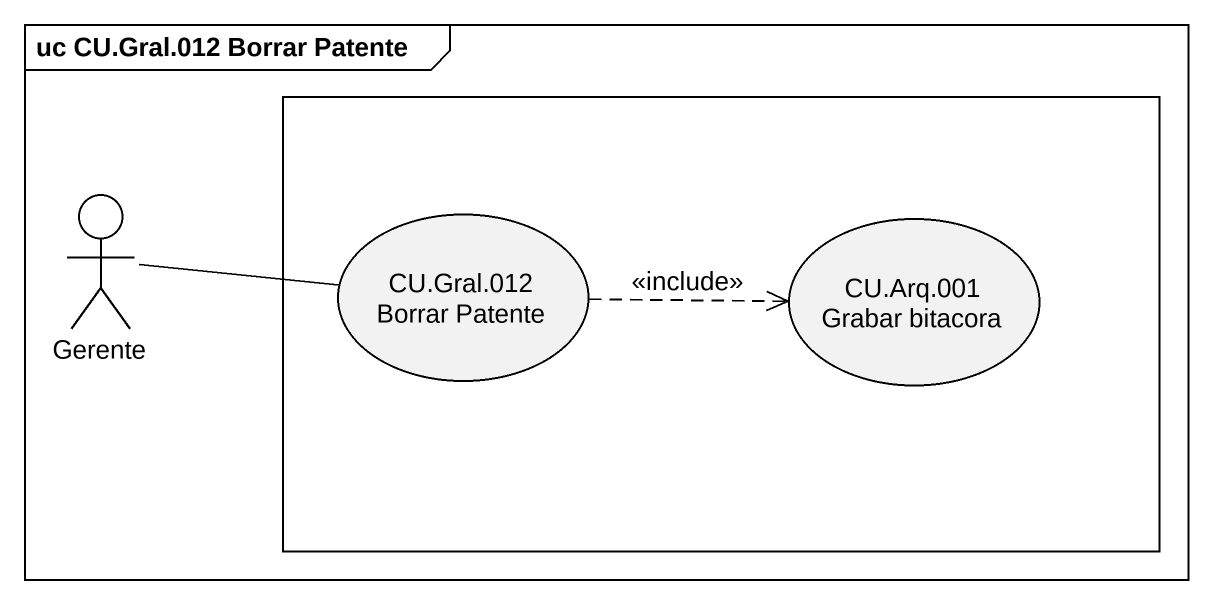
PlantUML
@startuml
mainframe uc CU.Gral.012 Borrar Patente
rectangle " " as rectangle1 {
  usecase "CU.Gral.012 Borrar Patente" as CU_Gral_012_Borrar_Patente
  usecase "CU.Arq.001 Grabar bitacora" as CU_Arq_001_Grabar_bitacora
}
actor Gerente
Gerente -right- CU_Gral_012_Borrar_Patente
CU_Gral_012_Borrar_Patente .right.> CU_Arq_001_Grabar_bitacora : <<include>>
@enduml
